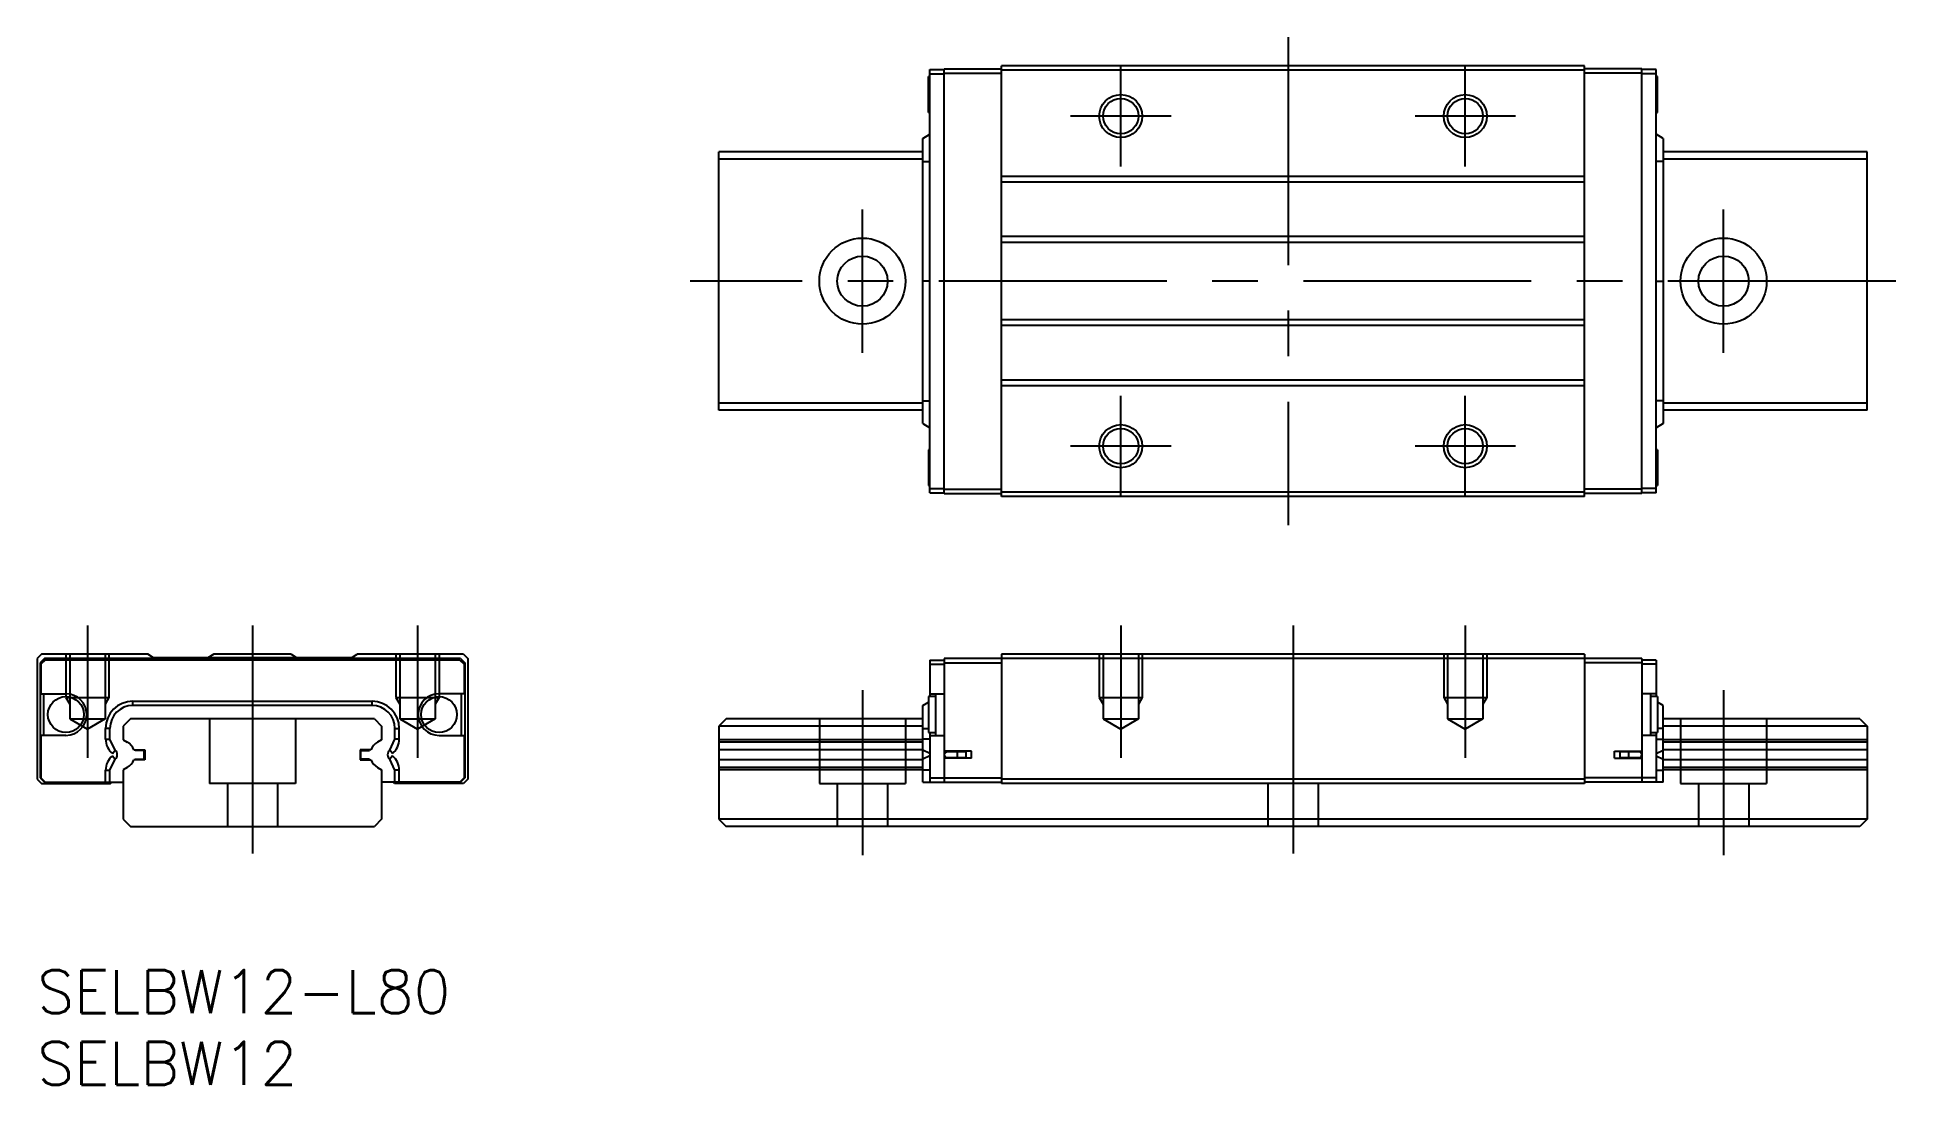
# Model space of a CAD drawing. Extents: x 0 to 130, y -8 to 65.
import ezdxf

# ---------------------------------------------------------------- set-up
doc = ezdxf.new("R2010")
doc.units = 0
doc.header["$LTSCALE"] = 0.5
doc.linetypes.add('CENTER', pattern=[50.8, 31.75, -6.35, 6.35, -6.35])
doc.linetypes.add('DASHED', pattern=[19.05, 12.7, -6.35])
for name, color, linetype in [('MSM_CENTER', 1, 'CENTER'), ('MSM_CONTINUOUS', 7, 'CONTINUOUS'), ('MSM_DASHED', 4, 'DASHED'), ('MSM_NARROW', 5, 'CONTINUOUS'), ('MSM_PART_NUMBER', 7, 'CONTINUOUS')]:
    doc.layers.add(name, color=color, linetype=linetype)
doc.styles.get("Standard").update_dxf_attribs({"font": 'txt.shx', "height": 3, "bigfont": 'bigfont.shx'})

# ---------------------------------------------------------------- blocks, each defined once
blk = doc.blocks.new('*U2')
at = {"layer": 'MSM_PART_NUMBER'}
blk.add_text('SELBW12-L80', height=3, dxfattribs=at).set_placement((0, -3))
blk = doc.blocks.new('*U3')
at = {"layer": 'MSM_PART_NUMBER'}
blk.add_text('SELBW12', height=3, dxfattribs=at).set_placement((0, -8))

msp = doc.modelspace()

# ---------------------------------------------------------------- linework, layer by layer
at = {"layer": 'MSM_CENTER'}
for p, q in [((87.17, 65), (87.17, 31)), ((75.5, 56), (75.5, 63)), ((99.5, 56), (99.5, 63)), ((79, 59.5), (72, 59.5)), ((103, 59.5), (96, 59.5)), ((57.5, 43), (57.5, 53)), ((117.5, 43), (117.5, 53)), ((129.5, 48), (45.5, 48)), ((75.5, 33), (75.5, 40)), ((99.5, 33), (99.5, 40)), ((79, 36.5), (72, 36.5)), ((103, 36.5), (96, 36.5)), ((3.5, 24), (3.5, 14.790148)), ((15, 24), (15, 8)), ((26.5, 24), (26.5, 14.790148)), ((75.5, 24), (75.5, 14.790148)), ((87.5, 24), (87.5, 8)), ((99.5, 24), (99.5, 14.790148)), ((57.5, 19.5), (57.5, 8)), ((117.5, 19.5), (117.5, 8))]:
    msp.add_line(p, q, dxfattribs=at)
at = {"layer": 'MSM_CONTINUOUS'}
for p, q in [((62.1, 59.75), (62.1, 62.25)), ((62.2, 62.25), (62.1, 62.25)), ((62.2, 62.75), (63.2, 62.75)), ((62.2, 33.25), (62.2, 62.75)), ((62.2, 62.45), (63.2, 62.45)), ((63.2, 62.8), (67.2, 62.8)), ((63.2, 33.2), (63.2, 62.8)), ((63.2, 62.5), (67.2, 62.5)), ((67.2, 33), (67.2, 63)), ((107.8, 63), (67.2, 63)), ((107.8, 62.7), (67.2, 62.7)), ((107.8, 33), (107.8, 63)), ((111.8, 62.8), (107.8, 62.8)), ((111.8, 62.5), (107.8, 62.5)), ((111.8, 33.2), (111.8, 62.8)), ((112.8, 62.75), (111.8, 62.75)), ((112.8, 62.45), (111.8, 62.45)), ((112.8, 33.25), (112.8, 62.75)), ((112.9, 62.25), (112.8, 62.25)), ((112.9, 59.75), (112.9, 62.25)), ((62.1, 59.75), (62.2, 59.75)), ((112.8, 59.75), (112.9, 59.75)), ((47.5, 39), (47.5, 57)), ((61.7, 57), (47.5, 57)), ((61.7, 57.93), (62.2, 58.23)), ((61.7, 38.07), (61.7, 57.93)), ((113.3, 57.93), (112.8, 58.23)), ((113.3, 57.93), (113.3, 38.07)), ((127.5, 57), (113.3, 57)), ((127.5, 39), (127.5, 57)), ((61.7, 56.5), (47.5, 56.5)), ((61.7, 56.33), (62.2, 56.33)), ((113.3, 56.33), (112.8, 56.33)), ((127.5, 56.5), (113.3, 56.5)), ((107.8, 55.3), (67.2, 55.3)), ((107.8, 54.9), (67.2, 54.9)), ((107.8, 51.1), (67.2, 51.1)), ((107.8, 50.7), (67.2, 50.7)), ((62.2, 48), (61.7, 48)), ((112.8, 48), (113.3, 48)), ((107.8, 45.3), (67.2, 45.3)), ((107.8, 44.9), (67.2, 44.9)), ((107.8, 41.1), (67.2, 41.1)), ((107.8, 40.7), (67.2, 40.7)), ((61.7, 39.5), (47.5, 39.5)), ((61.7, 39), (47.5, 39)), ((61.7, 39.67), (62.2, 39.67)), ((113.3, 39.67), (112.8, 39.67)), ((127.5, 39.5), (113.3, 39.5)), ((127.5, 39), (113.3, 39)), ((61.7, 38.07), (62.2, 37.77)), ((113.3, 38.07), (112.8, 37.77)), ((62.2, 36.25), (62.1, 36.25)), ((62.1, 36.25), (62.1, 33.75)), ((112.9, 36.25), (112.8, 36.25)), ((112.9, 36.25), (112.9, 33.75)), ((62.1, 33.75), (62.2, 33.75)), ((112.8, 33.75), (112.9, 33.75)), ((62.2, 33.55), (63.2, 33.55)), ((62.2, 33.25), (63.2, 33.25)), ((63.2, 33.5), (67.2, 33.5)), ((63.2, 33.2), (67.2, 33.2)), ((107.8, 33.3), (67.2, 33.3)), ((107.8, 33), (67.2, 33)), ((111.8, 33.5), (107.8, 33.5)), ((111.8, 33.2), (107.8, 33.2)), ((112.8, 33.55), (111.8, 33.55)), ((112.8, 33.25), (111.8, 33.25)), ((0.3, 22), (0, 21.7)), ((0, 21.7), (0, 13.3)), ((0.5, 21.7), (0.2, 21.4)), ((0.2, 21.4), (0.2, 13.4)), ((0.55, 21.6), (0.25, 21.3)), ((0.25, 21.3), (0.25, 19.25)), ((7.7, 22), (0.3, 22)), ((29.5, 21.7), (0.5, 21.7)), ((29.45, 21.6), (0.55, 21.6)), ((8.1, 21.75), (7.7, 22)), ((21.9, 21.75), (8.1, 21.75)), ((12.3, 22), (11.9, 21.75)), ((17.7, 22), (12.3, 22)), ((17.7, 22), (18.1, 21.75)), ((21.9, 21.75), (22.3, 22)), ((29.7, 22), (22.3, 22)), ((29.45, 21.6), (29.75, 21.3)), ((29.5, 21.7), (29.8, 21.4)), ((29.7, 22), (30, 21.7)), ((29.75, 21.3), (29.75, 19.25)), ((29.8, 21.4), (29.8, 13.4)), ((30, 21.7), (30, 13.3)), ((62.2, 21.6), (62.2, 19.05)), ((62.2, 21.6), (63.2, 21.6)), ((62.2, 21.3), (63.2, 21.3)), ((63.2, 21.7), (63.2, 13.1)), ((111.8, 21.7), (63.2, 21.7)), ((63.2, 21.4), (67.2, 21.4)), ((67.2, 22), (67.2, 13)), ((107.8, 22), (67.2, 22)), ((107.8, 22), (107.8, 13)), ((111.8, 21.4), (107.8, 21.4)), ((111.8, 21.7), (111.8, 13.1)), ((112.8, 21.6), (111.8, 21.6)), ((112.8, 21.3), (111.8, 21.3)), ((112.8, 21.6), (112.8, 19.05)), ((0.25, 19.25), (2, 19.25)), ((0.45, 19.25), (0.45, 16.35)), ((6.67, 18.43), (6.67, 18.73)), ((6.67, 18.73), (23.33, 18.73)), ((23.33, 18.43), (6.67, 18.43)), ((15, 18.73), (15, 18.43)), ((23.33, 18.43), (23.33, 18.73)), ((29.75, 19.25), (28, 19.25)), ((29.55, 19.25), (29.55, 16.35)), ((61.7, 18.43), (62.1, 18.67)), ((61.7, 13.1), (61.7, 18.43)), ((62.1, 19.05), (62.1, 16.55)), ((62.6, 19.05), (62.1, 19.05)), ((62.2, 19.25), (63.2, 19.25)), ((62.6, 19.25), (62.6, 16.35)), ((112.8, 19.25), (111.8, 19.25)), ((112.4, 19.25), (112.4, 16.35)), ((112.9, 19.05), (112.4, 19.05)), ((112.9, 19.05), (112.9, 16.55)), ((113.3, 18.43), (112.9, 18.67)), ((113.3, 13.1), (113.3, 18.43)), ((6.5, 17.5), (6, 17)), ((6, 17), (6, 16.04342)), ((23.5, 17.5), (6.5, 17.5)), ((23.5, 17.5), (24, 17)), ((24, 17), (24, 16.04342)), ((48, 17.5), (47.5, 17)), ((47.5, 17), (47.5, 10.5)), ((61.7, 17), (47.5, 17)), ((61.7, 17.5), (48, 17.5)), ((127, 17.5), (113.3, 17.5)), ((127.5, 17), (113.3, 17)), ((127, 17.5), (127.5, 17)), ((127.5, 17), (127.5, 10.5)), ((0.25, 16.35), (0.25, 13.4)), ((2, 16.35), (0.25, 16.35)), ((4.77, 16.083835), (4.77, 16.83)), ((5.07, 16.83), (4.77, 16.83)), ((4.77, 16.083835), (5.07, 16.083835)), ((5.07, 16.083835), (5.07, 16.83)), ((5.437019, 15.309667), (5.07, 16.083835)), ((6, 16.04342), (6.2785, 15.882628)), ((24, 16.04342), (23.7215, 15.882628)), ((24.562981, 15.309667), (24.93, 16.083835)), ((24.93, 16.083835), (24.93, 16.83)), ((24.93, 16.83), (25.23, 16.83)), ((25.23, 16.083835), (24.93, 16.083835)), ((25.23, 16.083835), (25.23, 16.83)), ((28, 16.35), (29.75, 16.35)), ((29.75, 16.35), (29.75, 13.4)), ((61.7, 16.04342), (47.5, 16.04342)), ((61.7, 15.882628), (47.5, 15.882628)), ((61.7, 16.83), (62.1, 16.83)), ((62.2, 16.083835), (61.7, 16.083835)), ((62.1, 16.55), (62.6, 16.55)), ((62.2, 16.55), (62.2, 13.1)), ((62.2, 16.35), (63.2, 16.35)), ((112.8, 16.35), (111.8, 16.35)), ((112.4, 16.55), (112.9, 16.55)), ((112.8, 16.55), (112.8, 13.1)), ((112.8, 16.083835), (113.3, 16.083835)), ((113.3, 16.83), (112.9, 16.83)), ((127.5, 16.04342), (113.3, 16.04342)), ((127.5, 15.882628), (113.3, 15.882628)), ((0.2, 15.25), (0.25, 15.25)), ((0.2, 14.75), (0.25, 14.75)), ((5.07, 13.916165), (5.437019, 14.690333)), ((5.247125, 15.077417), (5.437019, 15.309667)), ((5.247125, 14.922583), (5.437019, 14.690333)), ((6.745161, 15.35), (7.5, 15.35)), ((7.5, 14.65), (6.745161, 14.65)), ((6.820505, 14.649989), (6.838449, 14.700002)), ((6.838463, 15.300003), (6.820547, 15.350009)), ((7.45, 15.3), (6.838454, 15.3)), ((6.838454, 14.7), (7.45, 14.7)), ((7.45, 14.7), (7.45, 15.3)), ((7.5, 15.35), (7.5, 14.65)), ((23.254839, 15.35), (22.5, 15.35)), ((22.5, 15.35), (22.5, 14.65)), ((22.5, 14.65), (23.254839, 14.65)), ((22.55, 14.7), (22.55, 15.3)), ((22.55, 15.3), (23.161546, 15.3)), ((23.161546, 14.7), (22.55, 14.7)), ((23.161537, 15.300003), (23.179453, 15.350009)), ((23.179495, 14.649989), (23.161551, 14.700002)), ((24.752875, 15.077417), (24.562981, 15.309667)), ((24.752875, 14.922583), (24.562981, 14.690333)), ((24.93, 13.916165), (24.562981, 14.690333)), ((29.8, 15.25), (29.75, 15.25)), ((29.8, 14.75), (29.75, 14.75)), ((61.7, 15.35), (47.5, 15.35)), ((61.7, 14.65), (47.5, 14.65)), ((62.2, 15.077417), (61.7, 15.309667)), ((62.2, 14.922583), (61.7, 14.690333)), ((65.1, 15.25), (63.2, 15.25)), ((65.1, 14.75), (63.2, 14.75)), ((64.7, 15.2), (63.4, 15.2)), ((63.4, 14.8), (64.7, 14.8)), ((63.7, 15.2), (63.7, 15.25)), ((63.7, 14.75), (63.7, 14.8)), ((64.02899, 15.2), (64.02899, 15.25)), ((64.02899, 14.75), (64.02899, 14.8)), ((64.1, 15.2), (64.1, 14.8)), ((64.7, 15.2), (64.7, 14.8)), ((65.1, 14.75), (65.1, 15.25)), ((109.9, 15.25), (111.8, 15.25)), ((109.9, 14.75), (109.9, 15.25)), ((109.9, 14.75), (111.8, 14.75)), ((110.3, 14.8), (110.3, 15.2)), ((111.6, 15.2), (110.3, 15.2)), ((110.3, 14.8), (111.6, 14.8)), ((110.9, 14.8), (110.9, 15.2)), ((110.97101, 15.2), (110.97101, 15.25)), ((110.97101, 14.75), (110.97101, 14.8)), ((111.3, 15.2), (111.3, 15.25)), ((111.3, 14.75), (111.3, 14.8)), ((112.8, 15.077417), (113.3, 15.309667)), ((112.8, 14.922583), (113.3, 14.690333)), ((127.5, 15.35), (113.3, 15.35)), ((127.5, 14.65), (113.3, 14.65)), ((0, 13.3), (0.3, 13)), ((0.2, 13.4), (0.5, 13.1)), ((0.25, 13.4), (0.55, 13.1)), ((0.3, 13), (5.1, 13)), ((0.5, 13.1), (6, 13.1)), ((4.77, 13.916165), (5.07, 13.916165)), ((4.77, 13.1), (4.77, 13.916165)), ((5.07, 13.1), (5.07, 13.916165)), ((5.1, 13), (5.2, 13.1)), ((6.2785, 14.117372), (6, 13.95658)), ((6, 13.95658), (6, 10.5)), ((23.7215, 14.117372), (24, 13.95658)), ((24, 13.95658), (24, 10.5)), ((29.5, 13.1), (24, 13.1)), ((24.9, 13), (24.8, 13.1)), ((29.7, 13), (24.9, 13)), ((24.93, 13.1), (24.93, 13.916165)), ((25.23, 13.916165), (24.93, 13.916165)), ((25.23, 13.1), (25.23, 13.916165)), ((29.75, 13.4), (29.45, 13.1)), ((29.8, 13.4), (29.5, 13.1)), ((30, 13.3), (29.7, 13)), ((61.7, 14.117372), (47.5, 14.117372)), ((61.7, 13.95658), (47.5, 13.95658)), ((62.2, 13.916165), (61.7, 13.916165)), ((61.7, 13.1), (67.2, 13.1)), ((62.2, 13.4), (67.2, 13.4)), ((107.8, 13.3), (67.2, 13.3)), ((107.8, 13), (67.2, 13)), ((112.8, 13.4), (107.8, 13.4)), ((113.3, 13.1), (107.8, 13.1)), ((112.8, 13.916165), (113.3, 13.916165)), ((127.5, 14.117372), (113.3, 14.117372)), ((127.5, 13.95658), (113.3, 13.95658)), ((6, 10.5), (6.5, 10)), ((24, 10.5), (23.5, 10)), ((47.5, 10.5), (48, 10)), ((127.5, 10.5), (47.5, 10.5)), ((127.5, 10.5), (127, 10)), ((6.5, 10), (23.5, 10)), ((127, 10), (48, 10))]:
    msp.add_line(p, q, dxfattribs=at)
for centre, radius in [((75.5, 59.5), 1.2295), ((99.5, 59.5), 1.2295), ((57.5, 48), 3), ((117.5, 48), 3), ((57.5, 48), 1.75), ((117.5, 48), 1.75), ((75.5, 36.5), 1.2295), ((99.5, 36.5), 1.2295), ((2, 17.8), 1.25), ((28, 17.8), 1.25)]:
    msp.add_circle(centre, radius, dxfattribs=at)
for centre, radius, start, end in [((2, 17.8), 1.45, 270, 90), ((6.670028, 16.829972), 1.900028, 90.000832, 179.999168), ((6.67, 16.83), 1.6, 90, 180), ((23.329972, 16.829972), 1.900028, 0.000832, 89.999168), ((23.33, 16.83), 1.6, 0, 90), ((28, 17.8), 1.45, 90, 270), ((6.07, 16.083835), 1.3, 180, 230.729617), ((5.7285, 14.93), 1.1, 22.446351, 60), ((24.2715, 14.93), 1.1, 120, 157.553649), ((23.93, 16.083835), 1.3, 309.270383, 0), ((6.07, 13.916165), 1.3, 129.270383, 180), ((5.183827, 15), 0.4, 309.270383, 50.729617), ((5.7285, 15.07), 1.1, 300, 337.553649), ((24.2715, 15.07), 1.1, 202.446351, 240), ((24.816173, 15), 0.4, 129.270383, 230.729617), ((23.93, 13.916165), 1.3, 0, 50.729617), ((63.4, 15), 0.2, 90, 270), ((111.6, 15), 0.2, 270, 90)]:
    msp.add_arc(centre, radius, start, end, dxfattribs=at)
at = {"layer": 'MSM_DASHED'}
for p, q in [((2, 22), (2, 19)), ((2.2705, 22), (2.2705, 17.5)), ((4.7295, 22), (4.7295, 17.5)), ((5, 22), (5, 19)), ((25, 22), (25, 19)), ((25.2705, 22), (25.2705, 17.5)), ((27.7295, 22), (27.7295, 17.5)), ((28, 22), (28, 19)), ((74, 22), (74, 19)), ((74.2705, 22), (74.2705, 17.5)), ((76.7295, 22), (76.7295, 17.5)), ((77, 22), (77, 19)), ((98, 22), (98, 19)), ((98.2705, 22), (98.2705, 17.5)), ((100.7295, 22), (100.7295, 17.5)), ((101, 22), (101, 19)), ((2, 19), (2.2705, 18.53148)), ((2, 19), (5, 19)), ((5, 19), (4.7295, 18.53148)), ((25, 19), (25.2705, 18.53148)), ((25, 19), (28, 19)), ((28, 19), (27.7295, 18.53148)), ((74, 19), (74.2705, 18.53148)), ((74, 19), (77, 19)), ((77, 19), (76.7295, 18.53148)), ((98, 19), (98.2705, 18.53148)), ((98, 19), (101, 19)), ((101, 19), (100.7295, 18.53148)), ((2.2705, 17.5), (4.7295, 17.5)), ((2.2705, 17.5), (3.5, 16.790148)), ((4.7295, 17.5), (3.5, 16.790148)), ((12, 17.45), (12, 13)), ((18, 17.45), (18, 13)), ((25.2705, 17.5), (27.7295, 17.5)), ((25.2705, 17.5), (26.5, 16.790148)), ((27.7295, 17.5), (26.5, 16.790148)), ((54.5, 17.5), (54.5, 13)), ((60.5, 17.5), (60.5, 13)), ((74.2705, 17.5), (76.7295, 17.5)), ((74.2705, 17.5), (75.5, 16.790148)), ((76.7295, 17.5), (75.5, 16.790148)), ((98.2705, 17.5), (100.7295, 17.5)), ((98.2705, 17.5), (99.5, 16.790148)), ((100.7295, 17.5), (99.5, 16.790148)), ((114.5, 17.5), (114.5, 13)), ((120.5, 17.5), (120.5, 13)), ((18, 13), (12, 13)), ((13.25, 13), (13.25, 10)), ((16.75, 13), (16.75, 10)), ((54.5, 13), (60.5, 13)), ((55.75, 13), (55.75, 10)), ((59.25, 13), (59.25, 10)), ((85.75, 13), (85.75, 10)), ((89.25, 13), (89.25, 10)), ((114.5, 13), (120.5, 13)), ((115.75, 13), (115.75, 10)), ((119.25, 13), (119.25, 10))]:
    msp.add_line(p, q, dxfattribs=at)
at = {"layer": 'MSM_NARROW'}
for centre in [(75.5, 59.5), (99.5, 59.5), (75.5, 36.5), (99.5, 36.5)]:
    msp.add_circle(centre, 1.5, dxfattribs=at)

# ---------------------------------------------------------------- block references
at = {"layer": 'MSM_CONTINUOUS'}
for name in ['*U2', '*U3']:
    msp.add_blockref(name, (0, 0), dxfattribs=at)

doc.saveas('drawing.dxf')
